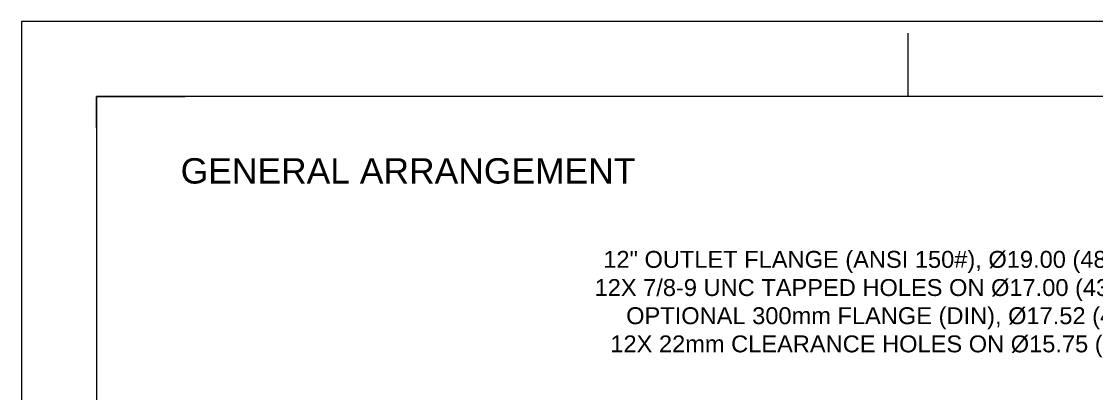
# Model space of a CAD drawing. Header units: inches. Extents: x 452 to 872, y 136 to 456.
# Drawn here: x 452.3 to 579.3, y 411.8 to 455.7 of the extents above; entities that cross this region are included whole.
import ezdxf
from ezdxf.enums import TextEntityAlignment as Align

# ---------------------------------------------------------------- set-up
doc = ezdxf.new("R2010")
doc.units = ezdxf.units.IN
doc.header["$MEASUREMENT"] = 0
doc.layers.add('Title Block', color=7, linetype='Continuous')
doc.layers.add('TXT', color=7, linetype='Continuous')
doc.styles.add('ACANSTS', font='romans.shx', dxfattribs={"height": 1})
doc.styles.add('Roman', font='romans')
doc.styles.get("Standard").update_dxf_attribs({"font": 'arial.ttf'})

# ---------------------------------------------------------------- blocks, each defined once
blk = doc.blocks.new('LONE STAR BLOWER TITLE BLOCK (SIZE A)')
at = {"layer": 'Title Block', "lineweight": 15}
for p, q in [((23.625, 18), (0, 18)), ((0, 18), (0, 0)), ((5.9062, 17.5), (5.9062, 17.9219)), ((23.125, 17.5), (0.5, 17.5)), ((23.125, 17.5), (0.5, 17.5)), ((0.5, 17.5), (0.5, 0.5)), ((0.5, 17.2912), (0.5, 17.5)), ((0.5, 17.5), (1.0894, 17.5)), ((0.5, 17.2912), (0.5, 14.2179))]:
    blk.add_line(p, q, dxfattribs=at)
at = {"layer": 'Title Block', "lineweight": 15, "style": 'ACANSTS'}
for tag, p, height in [('DRAWN_BY', (14.3692, 2.2855), 0.135), ('DRAWN_DATE', (15.5145, 2.2938), 0.135), ('DRAWING_SUBTITLE', (17.5134, 1.9768), 0.2025), ('CHECKED_BY', (14.3914, 1.9397), 0.135), ('CHECK_DATE', (15.4958, 1.9404), 0.135), ('ENGINEER', (14.3854, 1.6081), 0.135), ('ENG_DATE', (15.4868, 1.6029), 0.135), ('DRAWING_SUBTITLE', (17.5109, 1.5494), 0.2025), ('MANUFACTURING', (14.3811, 1.2706), 0.135), ('MFG_DATE', (15.4879, 1.2695), 0.135), ('CONTROL', (14.3811, 0.9331), 0.135), ('CONTROL_DATE', (15.4879, 0.932), 0.135), ('CAGE_CODE', (17.7275, 0.9163), 0.135), ('MODEL_FILE_NAME', (8.2952, 0.6111), 0.135), ('APPROVED_BY', (14.3698, 0.5685), 0.135), ('APPROVAL_DATE', (15.4796, 0.5615), 0.135)]:
    blk.add_attdef(tag, p, '', height=height, dxfattribs=at)
at = {"layer": 'Title Block', "lineweight": 15, "style": 'Roman', "flags": 8}
for tag, height, p in [('DWG_NUMBER', 0.2812, (18.9096, 1.1474)), ('SCALE', 0.135, (17.9035, 0.7041)), ('SHEETNUMBER', 0.135, (21.2556, 0.7041)), ('TOTA_SHEETS', 0.135, (21.8939, 0.7016))]:
    blk.add_attdef(tag, text='', height=height, dxfattribs=at).set_placement(p, align=Align.TOP_LEFT)
at = {"layer": 'Title Block', "lineweight": 15, "style": 'ACANSTS'}
blk.add_attdef('REVISION', text='', height=0.135, dxfattribs=at).set_placement((22.8495, 0.8933), align=Align.CENTER)

msp = doc.modelspace()

# ---------------------------------------------------------------- block references
at = {"xscale": 17.75796442161139, "yscale": 17.75796442161139, "zscale": 17.75796442161139}
msp.add_blockref('LONE STAR BLOWER TITLE BLOCK (SIZE A)', (452.276, 136.098), dxfattribs=at)

# ---------------------------------------------------------------- texts
at = {"insert": (591.94, 422.278), "char_height": 2, "attachment_point": 6}
msp.add_mtext('12" OUTLET FLANGE (ANSI 150#), %%C19.00 (482.6) O.D.\\P12X 7/8-9 UNC TAPPED HOLES ON %%C17.00 (431.8) B.C.\\POPTIONAL 300mm FLANGE (DIN), %%C17.52 (445) O.D.\\P12X 22mm CLEARANCE HOLES ON %%C15.75 (400) B.C.', dxfattribs=at)
at = {"layer": 'TXT', "lineweight": 5}
msp.add_text('GENERAL ARRANGEMENT', height=3, dxfattribs=at).set_placement((497.992, 436.556), align=Align.CENTER)

doc.saveas('drawing.dxf')
